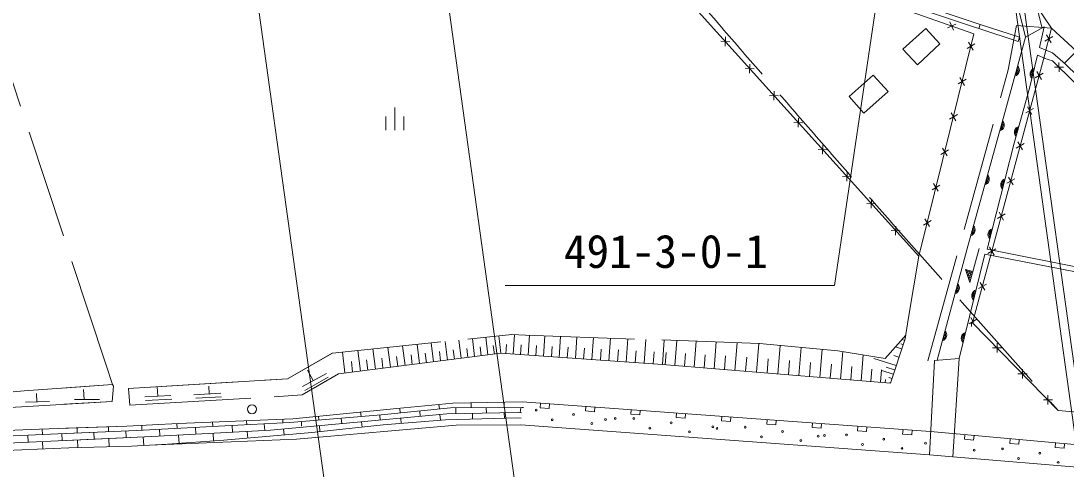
# Model space of a CAD drawing. Units: millimetres, scale not verified. Extents: x 40000 to 680001, y 20000 to 380001.
# Drawn here: x 218086 to 275606, y 258487 to 283120 of the extents above; entities that cross this region are included whole.
import ezdxf
from ezdxf.enums import TextEntityAlignment as Align

# ---------------------------------------------------------------- set-up
doc = ezdxf.new("R2010")
doc.units = ezdxf.units.MM
doc.header["$LTSCALE"] = 1000
doc.linetypes.add('DASHED', pattern=[7.5, 6, -1.5])
for name, color, linetype, lineweight in [('M-BGD', 7, 'Continuous', 13), ('M-BMK-SRVR', 3, 'Continuous', 13), ('M-STR-HTXT', 7, 'Continuous', 13)]:
    doc.layers.add(name, color=color, linetype=linetype, lineweight=lineweight)
doc.styles.add('ＭＳ ゴシック', font='')
doc.styles.get('ＭＳ ゴシック').set_extended_font_data('MS Gothic')

msp = doc.modelspace()

# ---------------------------------------------------------------- linework, layer by layer
at = {"layer": 'M-BGD', "linetype": 'DASHED'}
for p, q in [((222783, 264196), (214886, 288028)), ((273025, 285348), (274811, 282725)), ((270871, 282931), (264580, 285022)), ((270871, 282931), (264580, 285022)), ((273377, 282219), (272729, 284816)), ((274282, 282726), (273699, 285059)), ((270810, 282696), (270871, 282931)), ((270810, 282696), (270871, 282931)), ((270810, 282696), (272970, 281992)), ((270871, 282931), (273033, 282234)), ((270871, 282931), (273033, 282234)), ((272882, 282870), (272423, 280423)), ((272882, 282870), (272423, 280423)), ((274811, 282725), (272882, 282870)), ((273033, 282234), (272970, 281992)), ((268000, 264432), (272423, 280423)), ((266911, 266713), (267505, 270181)), ((266755, 265643), (266911, 266713)), ((235225, 264861), (245107, 265878)), ((235225, 264861), (245107, 265878)), ((245107, 265878), (245859, 265851)), ((245107, 265878), (245859, 265851)), ((245859, 265851), (258725, 265390)), ((245859, 265851), (258725, 265390)), ((265642, 264567), (266784, 265842)), ((265642, 264567), (266784, 265842)), ((258725, 265390), (263035, 264990)), ((258725, 265390), (263035, 264990)), ((232757, 263455), (235225, 264862)), ((232757, 263455), (235224, 264861)), ((235224, 264861), (235225, 264862)), ((235225, 264862), (235225, 264862)), ((263035, 264990), (265642, 264567)), ((263035, 264990), (265642, 264567)), ((268080, 259276), (268357, 264456)), ((269722, 264566), (269378, 259167)), ((224005, 262907), (232757, 263455)), ((220366, 262935), (223125, 263141))]:
    msp.add_line(p, q, dxfattribs=at)
at = {"layer": 'M-BGD'}
for p, q in [((253952, 285202), (267505, 270181)), ((270536, 282411), (264397, 284572)), ((268145, 283583), (270502, 282796)), ((268145, 283583), (270502, 282796)), ((269416, 282618), (269200, 283069)), ((266627, 281576), (267893, 282704)), ((266627, 281576), (267893, 282704)), ((267893, 282704), (268665, 281857)), ((267893, 282704), (268665, 281857)), ((269533, 282951), (269083, 282735)), ((270502, 282796), (270810, 282696)), ((270502, 282796), (270810, 282696)), ((274811, 282725), (272882, 282870)), ((273377, 282219), (274393, 282788)), ((273377, 282219), (274393, 282788)), ((274393, 282788), (274142, 281651)), ((274393, 282788), (274142, 281651)), ((274381, 281081), (274811, 282725)), ((256602, 282000), (257102, 281975)), ((256865, 282237), (256839, 281738)), ((268665, 281857), (267425, 280706)), ((268665, 281857), (267425, 280706)), ((267505, 270181), (270536, 282411)), ((270154, 281605), (270583, 281863)), ((270497, 281520), (270239, 281948)), ((272328, 278424), (273377, 282219)), ((272328, 278424), (273377, 282219)), ((274872, 282263), (274439, 282014)), ((274531, 282355), (274781, 281922)), ((267425, 280706), (266627, 281576)), ((267425, 280706), (266627, 281576)), ((274142, 281651), (274853, 281371)), ((274142, 281651), (274852, 281371)), ((274852, 281371), (275573, 280739)), ((274853, 281371), (275573, 280739)), ((276164, 281436), (275515, 280796)), ((258205, 280752), (258179, 280253)), ((274039, 281237), (273588, 279416)), ((274039, 281237), (273588, 279416)), ((274448, 281051), (274039, 281237)), ((275218, 280329), (275214, 280829)), ((281466, 274987), (275573, 280739)), ((257942, 280515), (258441, 280490)), ((263664, 278964), (264992, 280145)), ((263664, 278964), (264992, 280145)), ((264992, 280145), (265810, 279246)), ((264992, 280145), (265810, 279246)), ((274339, 280242), (273905, 279993)), ((273997, 280334), (274247, 279901)), ((275466, 280581), (274966, 280576)), ((269673, 279663), (270101, 279921)), ((270016, 279578), (269758, 280006)), ((259282, 279030), (259781, 279005)), ((259544, 279267), (259519, 278768)), ((265810, 279246), (264482, 278048)), ((265810, 279246), (264482, 278048)), ((273588, 279416), (272750, 276405)), ((273588, 279416), (272750, 276405)), ((264482, 278048), (263664, 278964)), ((264482, 278048), (263664, 278964)), ((270135, 270534), (272328, 278424)), ((270135, 270534), (272328, 278424)), ((273477, 278403), (273727, 277970)), ((238164, 277861), (238164, 277111)), ((238664, 277111), (238664, 278361)), ((239164, 277861), (239164, 277111)), ((269192, 277722), (269620, 277980)), ((269535, 277637), (269277, 278065)), ((273819, 278311), (273385, 278061)), ((260622, 277546), (261121, 277520)), ((260884, 277782), (260859, 277283)), ((262224, 276298), (262198, 275798)), ((269054, 275696), (268796, 276124)), ((272750, 276405), (271256, 270567)), ((272750, 276405), (271257, 270570)), ((273299, 276380), (272865, 276130)), ((272957, 276472), (273207, 276038)), ((261962, 276061), (262461, 276035)), ((268711, 275781), (269139, 276039)), ((263301, 274576), (263801, 274550)), ((263564, 274813), (263538, 274313)), ((272779, 274448), (272346, 274199)), ((272437, 274540), (272687, 274107)), ((268230, 273840), (268658, 274098)), ((268573, 273754), (268315, 274183)), ((264904, 273328), (264878, 272828)), ((264641, 273091), (265141, 273065)), ((267749, 271898), (268177, 272156)), ((268092, 271813), (267834, 272241)), ((272259, 272517), (271826, 272268)), ((271917, 272609), (272167, 272176)), ((265981, 271606), (266480, 271580)), ((266244, 271843), (266218, 271344)), ((268505, 264471), (270135, 270534)), ((268505, 264471), (270135, 270534)), ((270829, 270603), (270304, 268751)), ((270829, 270603), (270304, 268751)), ((271256, 270567), (279599, 268917)), ((271739, 270586), (271306, 270336)), ((271398, 270678), (271647, 270245)), ((266911, 266713), (267505, 270181)), ((271130, 270292), (269722, 264566)), ((271130, 270292), (269722, 264566)), ((271130, 270292), (279380, 268706)), ((270077, 269450), (270470, 269338)), ((270304, 268751), (270077, 269450)), ((270304, 268751), (270077, 269450)), ((270077, 269450), (270470, 269338)), ((270454, 269281), (270094, 269397)), ((270454, 269281), (270094, 269397)), ((270099, 269382), (270118, 269438)), ((270099, 269382), (270118, 269438)), ((270428, 269190), (270131, 269285)), ((270428, 269190), (270131, 269285)), ((270150, 269227), (270209, 269412)), ((270150, 269227), (270209, 269412)), ((270200, 269072), (270301, 269387)), ((270200, 269072), (270301, 269387)), ((270250, 268917), (270393, 269361)), ((270250, 268917), (270393, 269361)), ((270402, 269098), (270167, 269174)), ((270402, 269098), (270167, 269174)), ((270376, 269006), (270203, 269062)), ((270376, 269006), (270203, 269062)), ((270350, 268915), (270239, 268950)), ((270350, 268915), (270239, 268950)), ((270324, 268823), (270276, 268839)), ((270324, 268823), (270276, 268839)), ((270300, 268762), (270357, 268938)), ((270300, 268762), (270357, 268938)), ((271219, 268655), (270786, 268405)), ((270878, 268747), (271127, 268313)), ((266755, 265643), (266911, 266713)), ((270699, 266724), (270266, 266474)), ((270358, 266815), (270518, 266537)), ((270406, 266508), (270404, 266329)), ((244502, 264849), (244382, 265804)), ((245176, 264802), (245250, 265873)), ((246000, 264745), (246076, 265844)), ((246844, 264687), (246922, 265813)), ((247711, 264627), (247790, 265782)), ((248599, 264566), (248681, 265750)), ((266772, 265805), (266764, 265808)), ((238420, 264084), (238282, 265176)), ((239226, 264185), (239090, 265259)), ((240018, 264285), (239885, 265341)), ((240797, 264383), (240666, 265422)), ((241563, 264479), (241435, 265501)), ((242317, 264574), (242190, 265578)), ((243057, 264667), (242933, 265655)), ((243422, 264713), (243360, 265203)), ((243786, 264759), (243664, 265730)), ((244144, 264804), (244083, 265285)), ((244774, 264830), (244810, 265341)), ((245588, 264774), (245625, 265316)), ((246422, 264716), (246461, 265272)), ((247278, 264657), (247317, 265228)), ((248155, 264597), (248195, 265181)), ((249510, 264503), (249594, 265718)), ((250444, 264439), (250530, 265684)), ((251402, 264372), (251490, 265650)), ((252384, 264305), (252474, 265614)), ((253391, 264235), (253484, 265578)), ((254064, 264180), (254176, 265553)), ((255131, 264093), (255247, 265515)), ((256235, 264003), (256355, 265475)), ((257378, 263910), (257502, 265434)), ((258562, 263813), (258691, 265391)), ((259737, 263717), (259865, 265284)), ((260903, 263622), (261030, 265176)), ((265933, 263211), (266755, 265643)), ((265933, 263211), (266755, 265643)), ((266541, 265092), (266209, 265199)), ((266618, 265330), (266505, 265366)), ((266695, 265567), (266574, 265607)), ((271808, 265400), (271803, 264900)), ((235919, 263769), (235775, 264918)), ((236767, 263876), (236625, 265006)), ((237600, 263980), (237460, 265092)), ((238823, 264134), (238755, 264676)), ((239622, 264235), (239555, 264767)), ((240408, 264334), (240342, 264857)), ((241180, 264431), (241115, 264946)), ((241940, 264526), (241876, 265033)), ((242687, 264620), (242624, 265119)), ((249054, 264535), (249096, 265134)), ((249977, 264471), (250019, 265086)), ((250923, 264406), (250966, 265036)), ((251893, 264339), (251937, 264985)), ((252887, 264270), (252933, 264933)), ((253549, 264222), (253604, 264897)), ((254597, 264137), (254654, 264835)), ((255683, 264048), (255742, 264772)), ((256806, 263956), (256867, 264705)), ((257970, 263861), (258033, 264637)), ((262059, 263527), (262185, 265069)), ((263192, 263435), (263315, 264945)), ((264324, 263342), (264440, 264762)), ((266393, 264634), (266126, 264721)), ((271556, 265152), (272056, 265147)), ((223125, 263141), (222783, 264196)), ((236343, 263822), (236271, 264392)), ((237184, 263928), (237113, 264488)), ((238010, 264032), (237941, 264583)), ((259150, 263765), (259214, 264552)), ((260320, 263669), (260384, 264450)), ((261481, 263575), (261544, 264349)), ((262626, 263481), (262688, 264249)), ((263758, 263389), (263818, 264121)), ((266245, 264177), (265025, 264572)), ((266168, 263939), (265709, 264088)), ((268357, 264460), (269722, 264566)), ((268357, 264460), (269722, 264566)), ((268357, 264456), (268357, 264460)), ((268357, 264456), (268357, 264460)), ((224005, 262907), (232757, 263455)), ((233564, 262563), (235564, 263724)), ((233574, 263032), (234903, 263748)), ((233574, 263032), (234903, 263748)), ((233708, 262803), (235004, 263535)), ((233708, 262803), (235004, 263535)), ((234170, 263353), (233851, 263928)), ((234170, 263353), (233851, 263928)), ((235564, 263724), (235564, 263725)), ((264857, 263299), (264912, 263979)), ((265389, 263256), (265445, 263943)), ((266091, 263701), (265472, 263902)), ((266014, 263463), (265855, 263515)), ((272955, 263723), (273455, 263718)), ((273207, 263970), (273202, 263470)), ((223099, 262204), (223190, 263053)), ((223190, 263053), (223125, 263141)), ((224088, 261996), (224005, 262907)), ((225614, 262493), (225583, 263006)), ((225614, 262493), (225583, 263006)), ((228452, 262627), (228419, 263037)), ((228452, 262627), (228419, 263037)), ((265646, 263235), (265661, 263415)), ((265904, 263214), (265907, 263250)), ((265937, 263225), (265919, 263231)), ((218971, 262182), (218950, 262635)), ((221039, 262315), (222411, 262313)), ((221039, 262315), (222411, 262313)), ((221567, 262314), (221534, 262853)), ((221567, 262314), (221534, 262853)), ((230748, 262383), (224088, 261996)), ((224903, 262459), (226334, 262528)), ((224903, 262459), (226334, 262528)), ((224942, 262247), (226392, 262331)), ((224942, 262247), (226392, 262331)), ((227601, 262576), (229081, 262665)), ((227601, 262576), (229081, 262665)), ((227713, 262377), (229122, 262466)), ((227713, 262377), (229122, 262466)), ((232031, 262450), (233564, 262563)), ((274354, 262294), (274854, 262288)), ((274606, 262541), (274601, 262041)), ((218345, 262165), (219666, 262200)), ((220443, 262047), (223099, 262204)), ((233053, 261255), (238769, 261825)), ((237911, 261461), (241722, 261854)), ((238769, 261825), (241859, 262114)), ((238930, 261840), (238958, 261569)), ((238930, 261840), (238958, 261569)), ((241091, 262042), (241117, 261792)), ((241091, 262042), (241117, 261792)), ((241722, 261854), (245646, 261873)), ((241859, 262114), (245663, 262185)), ((242019, 261856), (242025, 261527)), ((242019, 261856), (242025, 261527)), ((242863, 262132), (242864, 261860)), ((242863, 262132), (242864, 261860)), ((243695, 261864), (243700, 261557)), ((243695, 261864), (243700, 261557)), ((244681, 262166), (244682, 261868)), ((244681, 262166), (244682, 261868)), ((245595, 261873), (245570, 261577)), ((245595, 261873), (245570, 261577)), ((245646, 261873), (245745, 261873)), ((245663, 262185), (245663, 262185)), ((245663, 262184), (268148, 260545)), ((246683, 262110), (246664, 261861)), ((246664, 261861), (247163, 261824)), ((247163, 261824), (247181, 262074)), ((249176, 261928), (249158, 261679)), ((249656, 261642), (249675, 261892)), ((251669, 261746), (251651, 261497)), ((226733, 260989), (233053, 261255)), ((230504, 261147), (230515, 260919)), ((230504, 261147), (230515, 260919)), ((232496, 261231), (232507, 261020)), ((232496, 261231), (232507, 261020)), ((232888, 261040), (237911, 261461)), ((234463, 261395), (234482, 261174)), ((234463, 261395), (234482, 261174)), ((241531, 261518), (235605, 260966)), ((235718, 261277), (235745, 260979)), ((235718, 261277), (235745, 260979)), ((236782, 261627), (236804, 261368)), ((236782, 261627), (236804, 261368)), ((237832, 261455), (237858, 261176)), ((237832, 261455), (237858, 261176)), ((238028, 260913), (241455, 261201)), ((238985, 261281), (239008, 260996)), ((238985, 261281), (239008, 260996)), ((240036, 261681), (240064, 261381)), ((240036, 261681), (240064, 261381)), ((241146, 261482), (241171, 261177)), ((241146, 261482), (241171, 261177)), ((241455, 261201), (245449, 261305)), ((245423, 261589), (241531, 261518)), ((242935, 261543), (242943, 261240)), ((242935, 261543), (242943, 261240)), ((244687, 261576), (244695, 261285)), ((244687, 261576), (244695, 261285)), ((245630, 261572), (245423, 261589)), ((245449, 261305), (245615, 261288)), ((249158, 261679), (249656, 261642)), ((251651, 261497), (252150, 261461)), ((252150, 261461), (252168, 261710)), ((254163, 261564), (254145, 261315)), ((254145, 261315), (254643, 261279)), ((254643, 261279), (254661, 261528)), ((256656, 261383), (256638, 261133)), ((257137, 261097), (257155, 261346)), ((259150, 261201), (259131, 260951)), ((259630, 260915), (259648, 261164)), ((219252, 260689), (219265, 260391)), ((220558, 260735), (223924, 260853)), ((220583, 260449), (224463, 260608)), ((221173, 260756), (221185, 260473)), ((221173, 260756), (221185, 260473)), ((222904, 260817), (222915, 260544)), ((222904, 260817), (222915, 260544)), ((223858, 260583), (223875, 260216)), ((223858, 260583), (223875, 260216)), ((223924, 260853), (226733, 260989)), ((224463, 260608), (229306, 260857)), ((224735, 260892), (224748, 260623)), ((224735, 260892), (224748, 260623)), ((231813, 260620), (225285, 260283)), ((225717, 260672), (225736, 260306)), ((225717, 260672), (225736, 260306)), ((226671, 260986), (226684, 260722)), ((226671, 260986), (226684, 260722)), ((227688, 260774), (227707, 260408)), ((227688, 260774), (227707, 260408)), ((228632, 261069), (228644, 260823)), ((228632, 261069), (228644, 260823)), ((229306, 260857), (232888, 261040)), ((229703, 260877), (229722, 260512)), ((229703, 260877), (229722, 260512)), ((231482, 260968), (231501, 260603)), ((231482, 260968), (231501, 260603)), ((235605, 260966), (231813, 260620)), ((232538, 260686), (232566, 260366)), ((232538, 260686), (232566, 260366)), ((242043, 260903), (233254, 260138)), ((233531, 261094), (233535, 260851)), ((233531, 261094), (233535, 260851)), ((234103, 260503), (238028, 260913)), ((234510, 260866), (234543, 260549)), ((234510, 260866), (234543, 260549)), ((236831, 261080), (236861, 260791)), ((236831, 261080), (236861, 260791)), ((245595, 260915), (242043, 260903)), ((268080, 259276), (245595, 260915)), ((256638, 261133), (257137, 261097)), ((259131, 260951), (259630, 260915)), ((261643, 261019), (261625, 260770)), ((261625, 260770), (262123, 260733)), ((262123, 260733), (262142, 260983)), ((264136, 260837), (264118, 260588)), ((264118, 260588), (264617, 260551)), ((264617, 260551), (264635, 260801)), ((266630, 260655), (266611, 260406)), ((267110, 260370), (267128, 260619)), ((218476, 260356), (218494, 259964)), ((219283, 260001), (219301, 259586)), ((220329, 260438), (220348, 260051)), ((225285, 260283), (220617, 260064)), ((221203, 260091), (221215, 259660)), ((221203, 260091), (221215, 259660)), ((222096, 260511), (222113, 260134)), ((222096, 260511), (222113, 260134)), ((222933, 260172), (222945, 259708)), ((222933, 260172), (222945, 259708)), ((224819, 260261), (224847, 259780)), ((224819, 260261), (224847, 259780)), ((233254, 260138), (225160, 259798)), ((226155, 259854), (229257, 260069)), ((226766, 260359), (226798, 259899)), ((226766, 260359), (226798, 259899)), ((228663, 260457), (228693, 260030)), ((228663, 260457), (228693, 260030)), ((229257, 260069), (234103, 260503)), ((230534, 260554), (230567, 260187)), ((230534, 260554), (230567, 260187)), ((266611, 260406), (267110, 260370)), ((268148, 260545), (287368, 258804)), ((270040, 260373), (270017, 260124)), ((270017, 260124), (270515, 260079)), ((270515, 260079), (270538, 260328)), ((272530, 260148), (272507, 259899)), ((273005, 259854), (273028, 260103)), ((220654, 259643), (220715, 259646)), ((220715, 259646), (224164, 259742)), ((224164, 259742), (226155, 259854)), ((272507, 259899), (273005, 259854)), ((275019, 259922), (274997, 259673)), ((274997, 259673), (275495, 259628)), ((275495, 259628), (275517, 259877)), ((269378, 259167), (268080, 259276)), ((269378, 259167), (285600, 257808))]:
    msp.add_line(p, q, dxfattribs=at)
for points in [[(267879, 302449), (262855, 268572), (244745, 268572)], [(274811, 282725), (275932, 281671), (278016, 279542)], [(291411, 273088), (284179, 272190), (279505, 276371), (274854, 280934), (274381, 281081), (270462, 266522), (275171, 261712), (287879, 260606)], [(235564, 263724), (244502, 264849), (245801, 264759)], [(245801, 264759), (253391, 264235), (265933, 263211)], [(232031, 262450), (233564, 262563), (235564, 263724)], [(196468, 262301), (196407, 261913), (199352, 261558), (203768, 261110), (205896, 261243), (209284, 261367), (211941, 261574), (215094, 261745), (218440, 261928), (223099, 262204), (223190, 263053), (223125, 263141)], [(230748, 262383), (224088, 261996), (224005, 262907)], [(203666, 260018), (208455, 260250), (214077, 260486), (219109, 260684), (223924, 260853), (226733, 260989), (233053, 261255), (238769, 261825), (241859, 262114), (245663, 262185)], [(203691, 259626), (208796, 259890), (213947, 260155), (220118, 260429), (224463, 260608), (229306, 260857), (232888, 261040), (237911, 261461), (241722, 261854), (245646, 261873)], [(245630, 261572), (245423, 261589), (241531, 261518), (235605, 260966), (231813, 260620), (225285, 260283), (213369, 259723), (203718, 259219)], [(203740, 258883), (207847, 259101), (212453, 259317), (216395, 259463), (220715, 259646), (224164, 259742), (226155, 259854), (229257, 260069), (234103, 260503), (238028, 260913), (241455, 261201), (245449, 261305), (245615, 261288)]]:
    msp.add_lwpolyline(points, dxfattribs=at)
at = {"layer": 'M-BGD', "linetype": 'DASHED'}
msp.add_lwpolyline([(196533, 262792), (196468, 262301), (203649, 261793), (208238, 261972), (218274, 262779), (223125, 263141), (222783, 264196)], dxfattribs=at)
at = {"layer": 'M-BGD'}
for centre, radius in [((230803, 261777), 250), ((230803, 261777), 250), ((246447, 261730), 50), ((247330, 261200), 50), ((248497, 261491), 50), ((250260, 261206), 50), ((250797, 261273), 50), ((251818, 261271), 50), ((249503, 260993), 50), ((252701, 260742), 50), ((253868, 261032), 50), ((254875, 260534), 50), ((256168, 260815), 50), ((256394, 260723), 50), ((257952, 260789), 50), ((260003, 260549), 50), ((258835, 260259), 50), ((261009, 260052), 50), ((261961, 260298), 50), ((262302, 260332), 50), ((263518, 260363), 50), ((265569, 260124), 50), ((264402, 259834), 50), ((266575, 259626), 50), ((267869, 259907), 50), ((270552, 259528), 50), ((272110, 259594), 50), ((272993, 259064), 50), ((274160, 259355), 50), ((275166, 258857), 50)]:
    msp.add_circle(centre, radius, dxfattribs=at)
at = {"layer": 'M-BGD', "linetype": 'DASHED'}
msp.add_arc((1445842, 1310313), 1571635, 217.72698, 221.85165, dxfattribs=at)
at = {"layer": 'M-BGD'}
for centre, radius, start, end in [((272702, 280407), 333, 284.77687, 44.29594), ((272702, 280407), 333, 284.77688, 44.29594), ((272702, 280407), 273, 292.43183, 36.64098), ((272702, 280407), 273, 292.43183, 36.64098), ((272702, 280407), 213, 306.44708, 22.62573), ((272702, 280407), 213, 306.44708, 22.62573), ((273955, 280200), 333, 106.3315, 225.85056), ((273955, 280200), 333, 106.3315, 225.85056), ((273955, 280200), 273, 113.98645, 218.19561), ((273955, 280200), 273, 113.98645, 218.19561), ((273955, 280200), 213, 128.00171, 204.18036), ((273955, 280200), 213, 128.00171, 204.18036), ((271868, 277397), 333, 284.70793, 44.22699), ((271868, 277397), 333, 284.70793, 44.22699), ((271868, 277397), 273, 292.36288, 36.57204), ((271868, 277397), 273, 292.36288, 36.57204), ((271868, 277397), 213, 306.37813, 22.55678), ((271868, 277397), 213, 306.37813, 22.55678), ((273090, 276999), 333, 104.68969, 224.20875), ((273090, 276999), 333, 104.68969, 224.20875), ((273090, 276999), 273, 112.34464, 216.5538), ((273090, 276999), 273, 112.34465, 216.5538), ((273090, 276999), 213, 126.3599, 202.53855), ((273090, 276999), 213, 126.3599, 202.53855), ((271043, 274430), 333, 284.70793, 44.22699), ((271043, 274430), 333, 284.70793, 44.22699), ((271043, 274430), 273, 292.36288, 36.57204), ((271043, 274430), 273, 292.36288, 36.57204), ((271043, 274430), 213, 306.37813, 22.55678), ((271043, 274430), 213, 306.37813, 22.55678), ((272338, 274118), 333, 105.88489, 225.40395), ((272338, 274118), 333, 105.88489, 225.40395), ((272338, 274118), 273, 113.53984, 217.74899), ((272338, 274118), 273, 113.53984, 217.74899), ((272338, 274118), 213, 127.55509, 203.73374), ((272338, 274118), 213, 127.55509, 203.73374), ((270265, 271631), 333, 284.70793, 44.22699), ((270265, 271631), 333, 284.70793, 44.22699), ((270265, 271631), 273, 292.36288, 36.57204), ((270265, 271631), 273, 292.36288, 36.57204), ((270265, 271631), 213, 306.37813, 22.55678), ((270265, 271631), 213, 306.37813, 22.55678), ((271637, 271376), 333, 105.88489, 225.40395), ((271637, 271376), 333, 105.88489, 225.40395), ((271637, 271376), 273, 113.53984, 217.74899), ((271637, 271376), 273, 113.53984, 217.74899), ((271637, 271376), 213, 127.55509, 203.73374), ((271637, 271376), 213, 127.55509, 203.73374), ((269399, 268445), 333, 285.19592, 44.71498), ((269399, 268445), 333, 285.19592, 44.71498), ((269399, 268445), 273, 292.85087, 37.06003), ((269399, 268445), 273, 292.85087, 37.06003), ((269399, 268445), 213, 306.86612, 23.04478), ((269399, 268445), 213, 306.86612, 23.04478), ((270742, 268011), 333, 106.42782, 225.94688), ((270742, 268011), 333, 106.42782, 225.94688), ((270742, 268011), 273, 114.08278, 218.29193), ((270742, 268011), 273, 114.08278, 218.29193), ((270742, 268011), 213, 128.09803, 204.27668), ((270742, 268011), 213, 128.09803, 204.27668), ((268704, 265857), 333, 285.19592, 44.71498), ((268704, 265857), 333, 285.19592, 44.71498), ((268704, 265857), 273, 292.85087, 37.06003), ((268704, 265857), 273, 292.85087, 37.06003), ((268704, 265857), 213, 306.86612, 23.04478), ((268704, 265857), 213, 306.86612, 23.04478), ((270168, 265678), 333, 106.42782, 225.94688), ((270168, 265678), 333, 106.42782, 225.94688), ((270168, 265678), 273, 114.08278, 218.29193), ((270168, 265678), 273, 114.08278, 218.29193), ((270168, 265678), 213, 128.09803, 204.27668), ((270168, 265678), 213, 128.09803, 204.27668)]:
    msp.add_arc(centre, radius, start, end, dxfattribs=at)
at = {"layer": 'M-STR-HTXT'}
for p, q in [((268074, 321463), (280654, 231039)), ((226413, 318000), (239311, 225287)), ((269088, 310630), (279162, 238222)), ((237984, 310145), (248582, 233967))]:
    msp.add_line(p, q, dxfattribs=at)

# ---------------------------------------------------------------- texts
at = {"layer": 'M-BMK-SRVR', "style": 'ＭＳ ゴシック'}
msp.add_text('491-3-0-1', height=1833, dxfattribs=at).set_placement((253575, 268992), align=Align.BOTTOM_CENTER)

doc.saveas('drawing.dxf')
